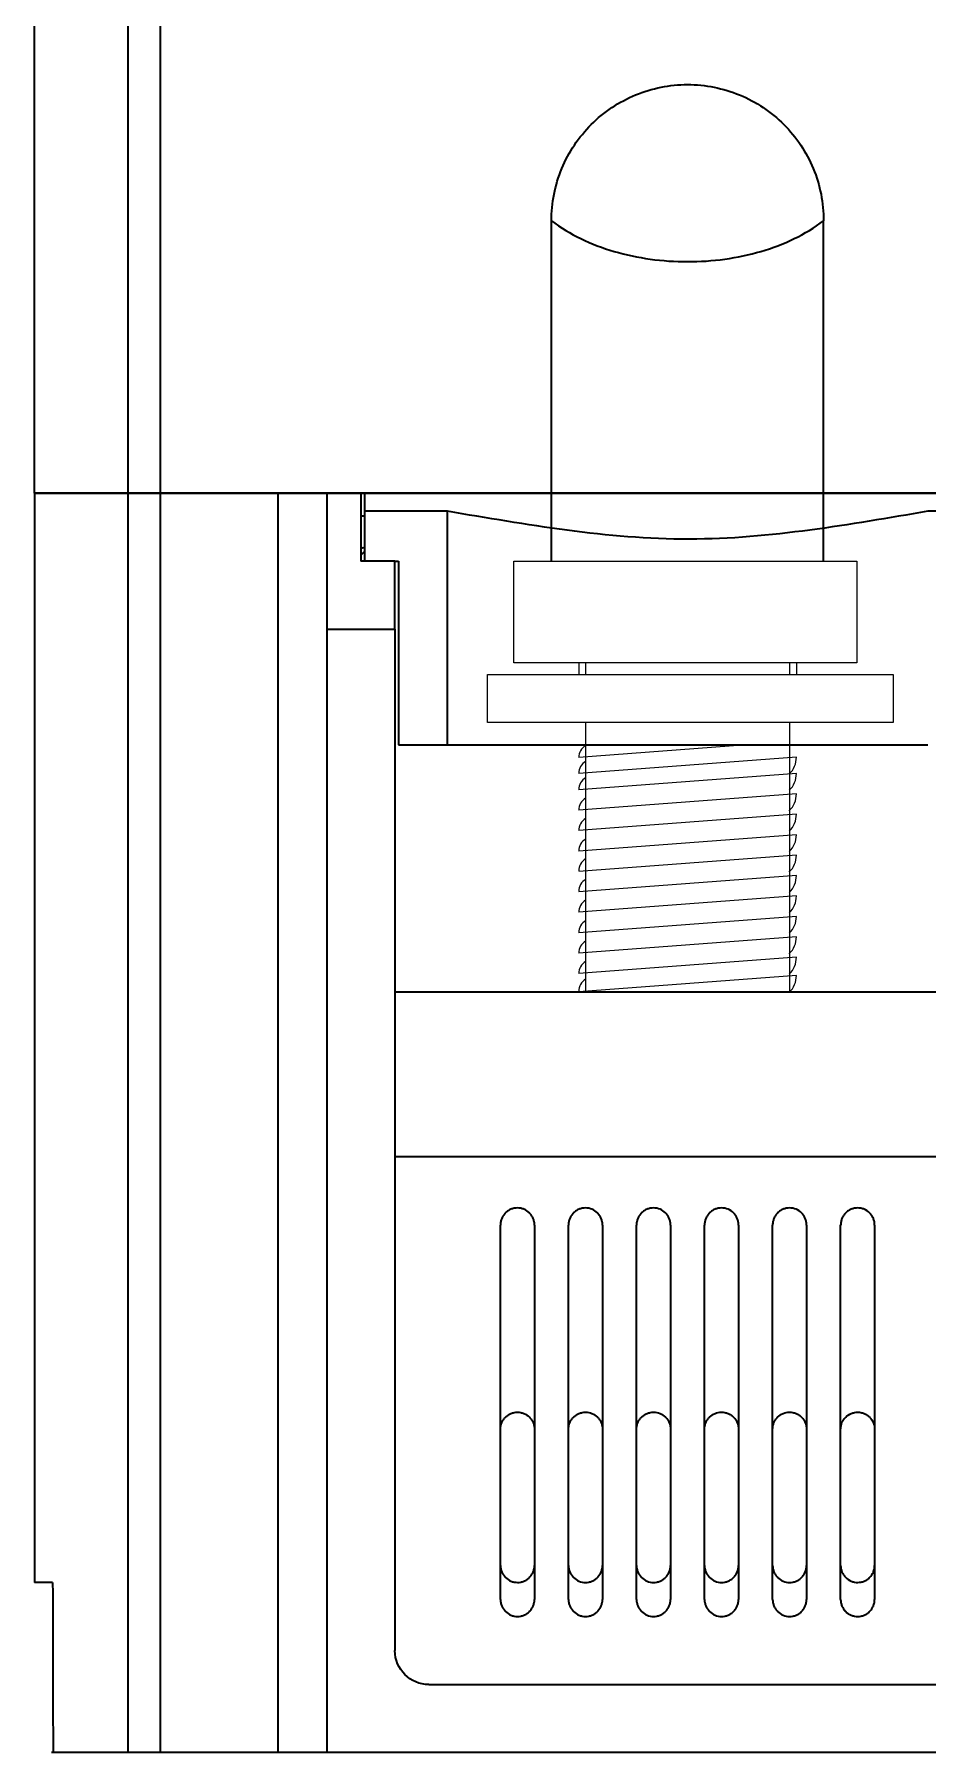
# Model space of a CAD drawing. Header units: millimetres. Extents: x 58 to 898, y 43 to 722.
# Drawn here: x 745.4 to 771.6, y 74.2 to 124.7 of the extents above; entities that cross this region are included whole.
import ezdxf

# ---------------------------------------------------------------- set-up
doc = ezdxf.new("R2010")
doc.units = ezdxf.units.MM
for name, color, linetype in [('3', 3, 'Continuous'), ('4', 133, 'Continuous'), ('55', 5, 'Continuous')]:
    doc.layers.add(name, color=color, linetype=linetype)

msp = doc.modelspace()

# ---------------------------------------------------------------- linework, layer by layer
at = {"color": 0, "linetype": 'ByBlock', "lineweight": 35}
for p, q in [((745.36, 111.195), (745.36, 163.895)), ((748.121, 74.195), (748.121, 163.895)), ((749.066, 74.195), (749.066, 163.895)), ((760.56, 109.195), (760.56, 119.195)), ((768.56, 109.195), (768.56, 119.195)), ((825.36, 111.195), (745.36, 111.195)), ((812.86, 111.195), (757.86, 111.195))]:
    msp.add_line(p, q, dxfattribs=at)
for points, knots in [([(760.56, 119.195), (760.56, 119.716), (760.768, 120.768), (761.658, 122.097), (762.988, 122.987), (764.04, 123.195), (764.56, 123.195)], [0, 0, 0, 0, 1.560723, 3.121445, 4.682168, 6.24289, 6.24289, 6.24289, 6.24289]), ([(764.56, 123.195), (765.08, 123.195), (766.132, 122.987), (767.462, 122.097), (768.352, 120.768), (768.56, 119.716), (768.56, 119.195)], [0, 0, 0, 0, 1.560723, 3.121445, 4.682168, 6.24289, 6.24289, 6.24289, 6.24289]), ([(760.56, 119.195), (760.83, 118.993), (761.423, 118.637), (762.406, 118.265), (763.464, 118.043), (764.56, 117.97), (765.656, 118.043), (766.714, 118.265), (767.698, 118.637), (768.29, 118.993), (768.56, 119.195)], [0, 0, 0, 0, 1.012314, 2.059029, 3.140808, 4.242998, 5.345189, 6.426967, 7.473683, 8.485997, 8.485997, 8.485997, 8.485997])]:
    msp.add_open_spline(points, degree=3, knots=knots, dxfattribs=at)
at = {"layer": '3', "color": 0, "linetype": 'ByBlock', "lineweight": 35}
for p, q in [((755.06, 111.195), (755.06, 110.66)), ((755.06, 111.195), (815.66, 111.195)), ((757.503, 110.66), (755.06, 110.66)), ((755.06, 110.66), (755.06, 109.195)), ((757.503, 103.796), (757.503, 110.66)), ((778.303, 110.66), (771.618, 110.66)), ((755.96, 109.195), (756.06, 109.195)), ((756.06, 109.195), (756.06, 103.796)), ((756.06, 103.796), (757.503, 103.796))]:
    msp.add_line(p, q, dxfattribs=at)
at = {"layer": '3'}
for p, q in [((759.455, 109.195), (769.536, 109.195)), ((759.455, 106.21), (759.455, 109.195)), ((769.536, 109.195), (769.536, 106.21)), ((769.536, 106.21), (759.455, 106.21)), ((761.36, 106.21), (761.36, 105.868)), ((761.56, 106.21), (761.56, 105.868)), ((767.56, 106.21), (767.56, 105.868)), ((767.76, 106.21), (767.76, 105.868)), ((761.56, 104.454), (761.56, 96.545)), ((767.56, 104.454), (767.56, 96.545)), ((766.304, 103.796), (761.36, 103.425)), ((767.76, 103.44), (761.36, 102.96)), ((767.76, 102.96), (761.36, 102.48)), ((767.76, 102.36), (761.36, 101.88)), ((767.76, 101.76), (761.36, 101.28)), ((767.76, 101.16), (761.36, 100.68)), ((767.76, 100.56), (761.36, 100.08)), ((767.76, 99.96), (761.36, 99.48)), ((767.76, 99.36), (761.36, 98.88)), ((767.76, 98.76), (761.36, 98.28)), ((767.76, 98.16), (761.36, 97.68)), ((767.76, 97.56), (761.36, 97.08)), ((767.76, 97.025), (761.36, 96.545))]:
    msp.add_line(p, q, dxfattribs=at)
msp.add_lwpolyline([(758.676, 105.868), (770.605, 105.868), (770.605, 104.454), (758.676, 104.454)], close=True, dxfattribs=at)
for centre, radius, start, end in [((761.775, 103.425), 0.414, 121.1623, 180), ((761.775, 102.96), 0.414, 121.1623, 180), ((767.067, 103.44), 0.693, 314.352, 0), ((761.775, 102.48), 0.414, 121.1623, 180), ((767.067, 102.96), 0.693, 314.352, 0), ((761.775, 101.88), 0.414, 121.1623, 180), ((767.067, 102.36), 0.693, 314.352, 0), ((761.775, 101.28), 0.414, 121.1623, 180), ((767.067, 101.76), 0.693, 314.352, 0), ((761.775, 100.68), 0.414, 121.1623, 180), ((767.067, 101.16), 0.693, 314.352, 0), ((761.775, 100.095), 0.414, 121.1623, 180), ((767.067, 100.56), 0.693, 314.352, 0), ((767.067, 99.96), 0.693, 314.352, 0), ((761.775, 99.495), 0.414, 121.1623, 180), ((761.775, 98.88), 0.414, 121.1623, 180), ((767.067, 99.36), 0.693, 314.352, 0), ((761.775, 98.28), 0.414, 121.1623, 180), ((767.067, 98.76), 0.693, 314.352, 0), ((761.775, 97.68), 0.414, 121.1623, 180), ((767.067, 98.16), 0.693, 314.352, 0), ((761.775, 97.08), 0.414, 121.1623, 180), ((767.067, 97.56), 0.693, 314.352, 0), ((761.775, 96.56), 0.414, 121.1623, 180), ((767.067, 97.025), 0.693, 314.352, 0)]:
    msp.add_arc(centre, radius, start, end, dxfattribs=at)
at = {"layer": '3', "color": 0, "linetype": 'ByBlock', "lineweight": 35}
msp.add_open_spline([(771.618, 110.66), (769.329, 110.277), (767.007, 109.846), (762.206, 109.836), (759.806, 110.275), (757.503, 110.66)], degree=3, knots=[0, 0, 0, 0, 0.5, 0.5, 1, 1, 1, 1], dxfattribs=at)
msp.add_rational_spline([(757.503, 103.796), (762.144, 103.796), (766.976, 103.796), (771.618, 103.796)], [0.989961183242, 0.963981359512, 0.963981359512, 0.989961183242], degree=3, dxfattribs=at)
at = {"layer": '4', "color": 0, "linetype": 'ByBlock', "lineweight": 35}
for p, q in [((745.36, 111.195), (745.36, 79.195)), ((745.36, 111.195), (752.525, 111.195)), ((752.525, 74.195), (752.525, 111.195)), ((752.525, 111.195), (753.96, 111.195)), ((753.96, 111.195), (753.96, 107.195)), ((753.96, 111.195), (754.96, 111.195)), ((754.96, 111.195), (754.96, 109.195)), ((754.96, 111.195), (755.06, 111.195)), ((755.96, 109.195), (754.96, 109.195)), ((755.96, 107.195), (755.96, 109.195)), ((753.96, 107.195), (753.96, 74.195)), ((753.96, 107.195), (755.96, 107.195)), ((755.96, 107.195), (755.96, 77.195)), ((759.06, 78.695), (759.06, 89.695)), ((760.06, 89.695), (760.06, 78.695)), ((761.06, 78.695), (761.06, 89.695)), ((762.06, 89.695), (762.06, 78.695)), ((763.06, 78.695), (763.06, 89.695)), ((764.06, 89.695), (764.06, 78.695)), ((765.06, 78.695), (765.06, 89.695)), ((766.06, 89.695), (766.06, 78.695)), ((767.06, 78.695), (767.06, 89.695)), ((768.06, 89.695), (768.06, 78.695)), ((769.06, 78.695), (769.06, 89.695)), ((770.06, 89.695), (770.06, 78.695)), ((745.898, 79.195), (745.36, 79.195)), ((756.96, 76.195), (772.16, 76.195)), ((752.525, 74.195), (745.911, 74.195)), ((753.96, 74.195), (752.525, 74.195)), ((816.76, 74.195), (753.96, 74.195))]:
    msp.add_line(p, q, dxfattribs=at)
at = {"layer": '4', "color": 0, "linetype": 'ByBlock', "lineweight": 35, "extrusion": (0, 0, -1)}
msp.add_arc((-756.96, 77.195), 1, 270, 0, dxfattribs=at)
at = {"layer": '4', "color": 0, "linetype": 'ByBlock', "lineweight": 35}
for points in [[(755.96, 96.545), (761.576, 96.545), (767.544, 96.545), (773.16, 96.545)], [(773.16, 91.695), (767.544, 91.695), (761.576, 91.695), (755.96, 91.695)]]:
    msp.add_rational_spline(points, [1, 0.960635087259, 0.960635087259, 1], degree=3, dxfattribs=at)
for points, knots in [([(760.06, 89.695), (760.06, 89.729), (760.057, 89.762), (760.044, 89.826), (760.034, 89.859), (760.008, 89.919), (759.993, 89.948), (759.956, 90.003), (759.934, 90.029), (759.865, 90.097), (759.809, 90.134), (759.719, 90.171), (759.687, 90.18), (759.624, 90.192), (759.592, 90.195), (759.527, 90.195), (759.494, 90.192), (759.431, 90.18), (759.4, 90.17), (759.34, 90.146), (759.311, 90.13), (759.257, 90.095), (759.232, 90.074), (759.185, 90.028), (759.164, 90.003), (759.128, 89.949), (759.112, 89.92), (759.086, 89.858), (759.077, 89.827), (759.064, 89.762), (759.06, 89.729), (759.06, 89.695)], [0, 0, 0, 0, 0.0625, 0.0625, 0.125, 0.125, 0.1875, 0.1875, 0.25, 0.25, 0.375, 0.375, 0.4375, 0.4375, 0.5, 0.5, 0.5625, 0.5625, 0.625, 0.625, 0.6875, 0.6875, 0.75, 0.75, 0.8125, 0.8125, 0.875, 0.875, 0.9375, 0.9375, 1, 1, 1, 1]), ([(762.06, 89.695), (762.06, 89.729), (762.057, 89.761), (762.044, 89.825), (762.034, 89.857), (762.009, 89.918), (761.994, 89.947), (761.957, 90.001), (761.936, 90.027), (761.866, 90.096), (761.811, 90.133), (761.69, 90.183), (761.625, 90.195), (761.527, 90.195), (761.494, 90.192), (761.431, 90.179), (761.4, 90.17), (761.339, 90.145), (761.31, 90.13), (761.256, 90.094), (761.231, 90.073), (761.184, 90.027), (761.163, 90.001), (761.127, 89.947), (761.111, 89.918), (761.086, 89.857), (761.076, 89.826), (761.063, 89.762), (761.06, 89.729), (761.06, 89.695)], [0, 0, 0, 0, 0.0625, 0.0625, 0.125, 0.125, 0.1875, 0.1875, 0.25, 0.25, 0.375, 0.375, 0.5, 0.5, 0.5625, 0.5625, 0.625, 0.625, 0.6875, 0.6875, 0.75, 0.75, 0.8125, 0.8125, 0.875, 0.875, 0.9375, 0.9375, 1, 1, 1, 1]), ([(764.06, 89.695), (764.06, 89.729), (764.057, 89.761), (764.044, 89.825), (764.035, 89.857), (764.009, 89.917), (763.994, 89.946), (763.958, 90), (763.937, 90.026), (763.867, 90.095), (763.812, 90.132), (763.691, 90.182), (763.625, 90.195), (763.528, 90.195), (763.495, 90.192), (763.431, 90.179), (763.399, 90.17), (763.339, 90.145), (763.31, 90.129), (763.256, 90.093), (763.23, 90.073), (763.184, 90.026), (763.163, 90.001), (763.127, 89.947), (763.111, 89.917), (763.086, 89.857), (763.076, 89.826), (763.063, 89.762), (763.06, 89.729), (763.06, 89.695)], [0, 0, 0, 0, 0.0625, 0.0625, 0.125, 0.125, 0.1875, 0.1875, 0.25, 0.25, 0.375, 0.375, 0.5, 0.5, 0.5625, 0.5625, 0.625, 0.625, 0.6875, 0.6875, 0.75, 0.75, 0.8125, 0.8125, 0.875, 0.875, 0.9375, 0.9375, 1, 1, 1, 1]), ([(766.06, 89.695), (766.06, 89.729), (766.057, 89.761), (766.044, 89.825), (766.034, 89.857), (766.009, 89.917), (765.994, 89.946), (765.958, 90.001), (765.936, 90.026), (765.867, 90.095), (765.811, 90.133), (765.691, 90.182), (765.625, 90.195), (765.528, 90.195), (765.494, 90.192), (765.43, 90.179), (765.399, 90.17), (765.339, 90.145), (765.309, 90.129), (765.255, 90.093), (765.23, 90.072), (765.183, 90.026), (765.163, 90.001), (765.127, 89.946), (765.111, 89.917), (765.086, 89.857), (765.076, 89.826), (765.064, 89.762), (765.06, 89.728), (765.06, 89.695)], [0, 0, 0, 0, 0.0625, 0.0625, 0.125, 0.125, 0.1875, 0.1875, 0.25, 0.25, 0.375, 0.375, 0.5, 0.5, 0.5625, 0.5625, 0.625, 0.625, 0.6875, 0.6875, 0.75, 0.75, 0.8125, 0.8125, 0.875, 0.875, 0.9375, 0.9375, 1, 1, 1, 1]), ([(768.06, 89.695), (768.06, 89.729), (768.057, 89.761), (768.044, 89.826), (768.034, 89.857), (768.009, 89.918), (767.994, 89.947), (767.957, 90.001), (767.936, 90.027), (767.867, 90.096), (767.811, 90.133), (767.691, 90.182), (767.625, 90.195), (767.528, 90.195), (767.495, 90.192), (767.431, 90.18), (767.4, 90.17), (767.34, 90.145), (767.31, 90.13), (767.256, 90.094), (767.231, 90.073), (767.184, 90.027), (767.163, 90.001), (767.127, 89.947), (767.111, 89.918), (767.086, 89.857), (767.076, 89.826), (767.064, 89.762), (767.06, 89.729), (767.06, 89.695)], [0, 0, 0, 0, 0.0625, 0.0625, 0.125, 0.125, 0.1875, 0.1875, 0.25, 0.25, 0.375, 0.375, 0.5, 0.5, 0.5625, 0.5625, 0.625, 0.625, 0.6875, 0.6875, 0.75, 0.75, 0.8125, 0.8125, 0.875, 0.875, 0.9375, 0.9375, 1, 1, 1, 1]), ([(770.06, 89.695), (770.06, 89.729), (770.057, 89.762), (770.044, 89.826), (770.034, 89.859), (770.008, 89.92), (769.993, 89.948), (769.956, 90.003), (769.935, 90.028), (769.865, 90.097), (769.81, 90.134), (769.72, 90.17), (769.689, 90.18), (769.625, 90.192), (769.593, 90.195), (769.529, 90.195), (769.496, 90.192), (769.432, 90.18), (769.402, 90.171), (769.341, 90.146), (769.312, 90.131), (769.258, 90.095), (769.233, 90.075), (769.186, 90.028), (769.165, 90.003), (769.128, 89.949), (769.112, 89.92), (769.086, 89.858), (769.077, 89.827), (769.064, 89.762), (769.06, 89.729), (769.06, 89.695)], [0, 0, 0, 0, 0.0625, 0.0625, 0.125, 0.125, 0.1875, 0.1875, 0.25, 0.25, 0.375, 0.375, 0.4375, 0.4375, 0.5, 0.5, 0.5625, 0.5625, 0.625, 0.625, 0.6875, 0.6875, 0.75, 0.75, 0.8125, 0.8125, 0.875, 0.875, 0.9375, 0.9375, 1, 1, 1, 1]), ([(759.06, 83.695), (759.06, 83.729), (759.064, 83.762), (759.077, 83.827), (759.086, 83.859), (759.112, 83.92), (759.128, 83.949), (759.164, 84.003), (759.185, 84.028), (759.232, 84.074), (759.257, 84.095), (759.311, 84.13), (759.34, 84.146), (759.4, 84.17), (759.431, 84.18), (759.494, 84.192), (759.527, 84.195), (759.591, 84.196), (759.623, 84.193), (759.687, 84.18), (759.718, 84.171), (759.808, 84.134), (759.864, 84.098), (759.934, 84.029), (759.955, 84.003), (759.992, 83.949), (760.008, 83.92), (760.034, 83.859), (760.044, 83.827), (760.057, 83.762), (760.06, 83.729), (760.06, 83.695)], [0, 0, 0, 0, 0.0625, 0.0625, 0.125, 0.125, 0.1875, 0.1875, 0.25, 0.25, 0.3125, 0.3125, 0.375, 0.375, 0.4375, 0.4375, 0.5, 0.5, 0.5625, 0.5625, 0.625, 0.625, 0.75, 0.75, 0.8125, 0.8125, 0.875, 0.875, 0.9375, 0.9375, 1, 1, 1, 1]), ([(761.06, 83.695), (761.06, 83.729), (761.064, 83.762), (761.076, 83.826), (761.086, 83.857), (761.111, 83.918), (761.127, 83.947), (761.163, 84.001), (761.184, 84.026), (761.231, 84.073), (761.256, 84.094), (761.31, 84.13), (761.339, 84.145), (761.399, 84.17), (761.43, 84.179), (761.494, 84.192), (761.527, 84.195), (761.624, 84.196), (761.69, 84.183), (761.81, 84.133), (761.866, 84.096), (761.936, 84.027), (761.957, 84.001), (761.993, 83.947), (762.009, 83.918), (762.034, 83.858), (762.044, 83.826), (762.057, 83.761), (762.06, 83.729), (762.06, 83.695)], [0, 0, 0, 0, 0.0625, 0.0625, 0.125, 0.125, 0.1875, 0.1875, 0.25, 0.25, 0.3125, 0.3125, 0.375, 0.375, 0.4375, 0.4375, 0.5, 0.5, 0.625, 0.625, 0.75, 0.75, 0.8125, 0.8125, 0.875, 0.875, 0.9375, 0.9375, 1, 1, 1, 1]), ([(763.06, 83.695), (763.06, 83.728), (763.064, 83.762), (763.076, 83.826), (763.086, 83.857), (763.111, 83.917), (763.127, 83.946), (763.163, 84.001), (763.183, 84.026), (763.23, 84.072), (763.255, 84.093), (763.309, 84.129), (763.339, 84.145), (763.399, 84.17), (763.43, 84.179), (763.494, 84.192), (763.527, 84.195), (763.625, 84.196), (763.691, 84.182), (763.811, 84.133), (763.867, 84.096), (763.936, 84.026), (763.958, 84.001), (763.994, 83.946), (764.009, 83.917), (764.034, 83.857), (764.044, 83.825), (764.057, 83.761), (764.06, 83.729), (764.06, 83.695)], [0, 0, 0, 0, 0.0625, 0.0625, 0.125, 0.125, 0.1875, 0.1875, 0.25, 0.25, 0.3125, 0.3125, 0.375, 0.375, 0.4375, 0.4375, 0.5, 0.5, 0.625, 0.625, 0.75, 0.75, 0.8125, 0.8125, 0.875, 0.875, 0.9375, 0.9375, 1, 1, 1, 1]), ([(765.06, 83.695), (765.06, 83.729), (765.063, 83.761), (765.076, 83.825), (765.086, 83.857), (765.111, 83.917), (765.126, 83.946), (765.162, 84), (765.184, 84.026), (765.253, 84.095), (765.309, 84.132), (765.429, 84.182), (765.495, 84.195), (765.592, 84.195), (765.625, 84.192), (765.69, 84.179), (765.721, 84.17), (765.781, 84.145), (765.811, 84.129), (765.865, 84.093), (765.89, 84.073), (765.937, 84.026), (765.957, 84.001), (765.994, 83.947), (766.009, 83.917), (766.034, 83.857), (766.044, 83.826), (766.057, 83.762), (766.06, 83.729), (766.06, 83.695)], [0, 0, 0, 0, 0.0625, 0.0625, 0.125, 0.125, 0.1875, 0.1875, 0.25, 0.25, 0.375, 0.375, 0.5, 0.5, 0.5625, 0.5625, 0.625, 0.625, 0.6875, 0.6875, 0.75, 0.75, 0.8125, 0.8125, 0.875, 0.875, 0.9375, 0.9375, 1, 1, 1, 1]), ([(767.06, 83.695), (767.06, 83.729), (767.063, 83.761), (767.076, 83.825), (767.086, 83.857), (767.111, 83.918), (767.127, 83.947), (767.163, 84.001), (767.184, 84.027), (767.254, 84.096), (767.31, 84.133), (767.43, 84.183), (767.495, 84.195), (767.593, 84.195), (767.626, 84.192), (767.69, 84.179), (767.721, 84.17), (767.781, 84.145), (767.81, 84.13), (767.864, 84.094), (767.889, 84.073), (767.936, 84.027), (767.957, 84.001), (767.993, 83.947), (768.009, 83.918), (768.034, 83.857), (768.044, 83.826), (768.057, 83.762), (768.06, 83.729), (768.06, 83.695)], [0, 0, 0, 0, 0.0625, 0.0625, 0.125, 0.125, 0.1875, 0.1875, 0.25, 0.25, 0.375, 0.375, 0.5, 0.5, 0.5625, 0.5625, 0.625, 0.625, 0.6875, 0.6875, 0.75, 0.75, 0.8125, 0.8125, 0.875, 0.875, 0.9375, 0.9375, 1, 1, 1, 1]), ([(769.06, 83.695), (769.06, 83.729), (769.064, 83.762), (769.077, 83.827), (769.086, 83.859), (769.112, 83.92), (769.128, 83.949), (769.165, 84.003), (769.186, 84.029), (769.256, 84.098), (769.312, 84.134), (769.402, 84.171), (769.433, 84.18), (769.497, 84.192), (769.529, 84.195), (769.593, 84.195), (769.626, 84.192), (769.689, 84.18), (769.72, 84.17), (769.78, 84.146), (769.809, 84.13), (769.863, 84.095), (769.888, 84.074), (769.958, 84.005), (769.995, 83.95), (770.034, 83.859), (770.044, 83.827), (770.057, 83.762), (770.06, 83.729), (770.06, 83.695)], [0, 0, 0, 0, 0.0625, 0.0625, 0.125, 0.125, 0.1875, 0.1875, 0.25, 0.25, 0.375, 0.375, 0.4375, 0.4375, 0.5, 0.5, 0.5625, 0.5625, 0.625, 0.625, 0.6875, 0.6875, 0.75, 0.75, 0.875, 0.875, 0.9375, 0.9375, 1, 1, 1, 1]), ([(759.06, 79.695), (759.06, 79.662), (759.063, 79.629), (759.076, 79.564), (759.086, 79.532), (759.112, 79.471), (759.128, 79.443), (759.164, 79.388), (759.186, 79.363), (759.255, 79.294), (759.311, 79.257), (759.4, 79.221), (759.431, 79.211), (759.495, 79.199), (759.527, 79.196), (759.591, 79.195), (759.624, 79.199), (759.687, 79.211), (759.718, 79.22), (759.778, 79.244), (759.808, 79.26), (759.862, 79.295), (759.887, 79.316), (759.934, 79.362), (759.955, 79.388), (759.992, 79.442), (760.008, 79.471), (760.034, 79.532), (760.044, 79.564), (760.057, 79.628), (760.06, 79.662), (760.06, 79.695)], [0, 0, 0, 0, 0.0625, 0.0625, 0.125, 0.125, 0.1875, 0.1875, 0.25, 0.25, 0.375, 0.375, 0.4375, 0.4375, 0.5, 0.5, 0.5625, 0.5625, 0.625, 0.625, 0.6875, 0.6875, 0.75, 0.75, 0.8125, 0.8125, 0.875, 0.875, 0.9375, 0.9375, 1, 1, 1, 1]), ([(761.06, 79.695), (761.06, 79.662), (761.063, 79.63), (761.076, 79.565), (761.086, 79.534), (761.111, 79.473), (761.127, 79.444), (761.163, 79.39), (761.184, 79.364), (761.253, 79.295), (761.309, 79.258), (761.429, 79.209), (761.494, 79.196), (761.592, 79.195), (761.625, 79.199), (761.689, 79.211), (761.72, 79.221), (761.78, 79.245), (761.809, 79.261), (761.864, 79.297), (761.889, 79.317), (761.936, 79.364), (761.957, 79.389), (761.993, 79.443), (762.009, 79.473), (762.034, 79.533), (762.044, 79.565), (762.057, 79.629), (762.06, 79.662), (762.06, 79.695)], [0, 0, 0, 0, 0.0625, 0.0625, 0.125, 0.125, 0.1875, 0.1875, 0.25, 0.25, 0.375, 0.375, 0.5, 0.5, 0.5625, 0.5625, 0.625, 0.625, 0.6875, 0.6875, 0.75, 0.75, 0.8125, 0.8125, 0.875, 0.875, 0.9375, 0.9375, 1, 1, 1, 1]), ([(763.06, 79.695), (763.06, 79.662), (763.063, 79.63), (763.076, 79.566), (763.086, 79.534), (763.111, 79.474), (763.126, 79.445), (763.162, 79.391), (763.184, 79.365), (763.253, 79.296), (763.309, 79.259), (763.429, 79.209), (763.494, 79.196), (763.592, 79.195), (763.625, 79.199), (763.689, 79.211), (763.721, 79.221), (763.781, 79.246), (763.81, 79.261), (763.865, 79.298), (763.89, 79.318), (763.937, 79.365), (763.957, 79.39), (763.994, 79.444), (764.009, 79.473), (764.035, 79.534), (764.044, 79.565), (764.057, 79.629), (764.06, 79.662), (764.06, 79.695)], [0, 0, 0, 0, 0.0625, 0.0625, 0.125, 0.125, 0.1875, 0.1875, 0.25, 0.25, 0.375, 0.375, 0.5, 0.5, 0.5625, 0.5625, 0.625, 0.625, 0.6875, 0.6875, 0.75, 0.75, 0.8125, 0.8125, 0.875, 0.875, 0.9375, 0.9375, 1, 1, 1, 1]), ([(765.06, 79.695), (765.06, 79.662), (765.063, 79.63), (765.076, 79.566), (765.086, 79.534), (765.111, 79.474), (765.126, 79.445), (765.163, 79.391), (765.184, 79.365), (765.253, 79.296), (765.309, 79.258), (765.429, 79.209), (765.495, 79.195), (765.593, 79.195), (765.626, 79.199), (765.69, 79.211), (765.721, 79.221), (765.781, 79.246), (765.811, 79.262), (765.865, 79.298), (765.89, 79.318), (765.937, 79.365), (765.957, 79.39), (765.994, 79.444), (766.009, 79.474), (766.035, 79.534), (766.044, 79.565), (766.057, 79.629), (766.06, 79.662), (766.06, 79.695)], [0, 0, 0, 0, 0.0625, 0.0625, 0.125, 0.125, 0.1875, 0.1875, 0.25, 0.25, 0.375, 0.375, 0.5, 0.5, 0.5625, 0.5625, 0.625, 0.625, 0.6875, 0.6875, 0.75, 0.75, 0.8125, 0.8125, 0.875, 0.875, 0.9375, 0.9375, 1, 1, 1, 1]), ([(767.06, 79.695), (767.06, 79.662), (767.063, 79.63), (767.076, 79.565), (767.086, 79.534), (767.111, 79.473), (767.127, 79.444), (767.163, 79.39), (767.184, 79.364), (767.254, 79.295), (767.31, 79.258), (767.43, 79.208), (767.495, 79.195), (767.593, 79.195), (767.626, 79.199), (767.69, 79.211), (767.721, 79.221), (767.781, 79.246), (767.81, 79.261), (767.864, 79.297), (767.889, 79.318), (767.936, 79.364), (767.957, 79.389), (767.993, 79.444), (768.009, 79.473), (768.034, 79.534), (768.044, 79.565), (768.057, 79.629), (768.06, 79.662), (768.06, 79.695)], [0, 0, 0, 0, 0.0625, 0.0625, 0.125, 0.125, 0.1875, 0.1875, 0.25, 0.25, 0.375, 0.375, 0.5, 0.5, 0.5625, 0.5625, 0.625, 0.625, 0.6875, 0.6875, 0.75, 0.75, 0.8125, 0.8125, 0.875, 0.875, 0.9375, 0.9375, 1, 1, 1, 1]), ([(769.06, 79.695), (769.06, 79.662), (769.063, 79.629), (769.077, 79.564), (769.086, 79.532), (769.112, 79.471), (769.128, 79.442), (769.165, 79.388), (769.186, 79.362), (769.256, 79.293), (769.312, 79.257), (769.402, 79.22), (769.433, 79.211), (769.497, 79.198), (769.529, 79.195), (769.593, 79.196), (769.626, 79.199), (769.689, 79.211), (769.72, 79.221), (769.78, 79.245), (769.809, 79.26), (769.863, 79.296), (769.888, 79.316), (769.958, 79.386), (769.995, 79.441), (770.034, 79.532), (770.044, 79.564), (770.057, 79.628), (770.06, 79.662), (770.06, 79.695)], [0, 0, 0, 0, 0.0625, 0.0625, 0.125, 0.125, 0.1875, 0.1875, 0.25, 0.25, 0.375, 0.375, 0.4375, 0.4375, 0.5, 0.5, 0.5625, 0.5625, 0.625, 0.625, 0.6875, 0.6875, 0.75, 0.75, 0.875, 0.875, 0.9375, 0.9375, 1, 1, 1, 1]), ([(759.06, 78.695), (759.06, 78.662), (759.064, 78.629), (759.076, 78.565), (759.086, 78.532), (759.112, 78.472), (759.127, 78.443), (759.164, 78.388), (759.185, 78.363), (759.255, 78.294), (759.31, 78.258), (759.4, 78.221), (759.431, 78.211), (759.495, 78.199), (759.527, 78.196), (759.591, 78.195), (759.624, 78.199), (759.688, 78.211), (759.718, 78.22), (759.779, 78.245), (759.808, 78.26), (759.862, 78.296), (759.888, 78.316), (759.935, 78.362), (759.956, 78.388), (759.992, 78.442), (760.008, 78.471), (760.034, 78.532), (760.044, 78.564), (760.057, 78.629), (760.06, 78.662), (760.06, 78.695)], [0, 0, 0, 0, 0.0625, 0.0625, 0.125, 0.125, 0.1875, 0.1875, 0.25, 0.25, 0.375, 0.375, 0.4375, 0.4375, 0.5, 0.5, 0.5625, 0.5625, 0.625, 0.625, 0.6875, 0.6875, 0.75, 0.75, 0.8125, 0.8125, 0.875, 0.875, 0.9375, 0.9375, 1, 1, 1, 1]), ([(761.06, 78.695), (761.06, 78.662), (761.063, 78.63), (761.076, 78.566), (761.086, 78.534), (761.111, 78.473), (761.127, 78.444), (761.163, 78.39), (761.184, 78.364), (761.253, 78.295), (761.309, 78.258), (761.399, 78.221), (761.43, 78.211), (761.495, 78.199), (761.527, 78.196), (761.592, 78.195), (761.625, 78.199), (761.689, 78.211), (761.72, 78.221), (761.78, 78.245), (761.81, 78.261), (761.864, 78.297), (761.889, 78.318), (761.936, 78.364), (761.957, 78.389), (761.993, 78.444), (762.009, 78.473), (762.034, 78.534), (762.044, 78.565), (762.057, 78.629), (762.06, 78.662), (762.06, 78.695)], [0, 0, 0, 0, 0.0625, 0.0625, 0.125, 0.125, 0.1875, 0.1875, 0.25, 0.25, 0.375, 0.375, 0.4375, 0.4375, 0.5, 0.5, 0.5625, 0.5625, 0.625, 0.625, 0.6875, 0.6875, 0.75, 0.75, 0.8125, 0.8125, 0.875, 0.875, 0.9375, 0.9375, 1, 1, 1, 1]), ([(763.06, 78.695), (763.06, 78.662), (763.063, 78.63), (763.076, 78.566), (763.086, 78.534), (763.111, 78.474), (763.126, 78.445), (763.162, 78.391), (763.184, 78.365), (763.253, 78.296), (763.309, 78.259), (763.429, 78.209), (763.494, 78.196), (763.592, 78.195), (763.625, 78.199), (763.689, 78.211), (763.721, 78.221), (763.781, 78.246), (763.81, 78.261), (763.865, 78.298), (763.89, 78.318), (763.937, 78.365), (763.957, 78.39), (763.994, 78.444), (764.009, 78.474), (764.034, 78.534), (764.044, 78.565), (764.057, 78.629), (764.06, 78.662), (764.06, 78.695)], [0, 0, 0, 0, 0.0625, 0.0625, 0.125, 0.125, 0.1875, 0.1875, 0.25, 0.25, 0.375, 0.375, 0.5, 0.5, 0.5625, 0.5625, 0.625, 0.625, 0.6875, 0.6875, 0.75, 0.75, 0.8125, 0.8125, 0.875, 0.875, 0.9375, 0.9375, 1, 1, 1, 1]), ([(765.06, 78.695), (765.06, 78.662), (765.063, 78.63), (765.076, 78.566), (765.086, 78.534), (765.111, 78.473), (765.126, 78.445), (765.163, 78.39), (765.184, 78.365), (765.253, 78.295), (765.309, 78.258), (765.429, 78.209), (765.495, 78.195), (765.593, 78.196), (765.626, 78.199), (765.69, 78.212), (765.721, 78.221), (765.782, 78.246), (765.811, 78.262), (765.865, 78.298), (765.89, 78.319), (765.937, 78.365), (765.958, 78.39), (765.994, 78.445), (766.009, 78.474), (766.035, 78.534), (766.044, 78.565), (766.057, 78.629), (766.06, 78.662), (766.06, 78.695)], [0, 0, 0, 0, 0.0625, 0.0625, 0.125, 0.125, 0.1875, 0.1875, 0.25, 0.25, 0.375, 0.375, 0.5, 0.5, 0.5625, 0.5625, 0.625, 0.625, 0.6875, 0.6875, 0.75, 0.75, 0.8125, 0.8125, 0.875, 0.875, 0.9375, 0.9375, 1, 1, 1, 1]), ([(767.06, 78.695), (767.06, 78.662), (767.063, 78.63), (767.076, 78.565), (767.086, 78.533), (767.111, 78.473), (767.127, 78.444), (767.163, 78.39), (767.185, 78.364), (767.254, 78.295), (767.31, 78.258), (767.43, 78.208), (767.496, 78.195), (767.593, 78.196), (767.626, 78.199), (767.69, 78.212), (767.721, 78.221), (767.781, 78.246), (767.81, 78.261), (767.864, 78.297), (767.89, 78.318), (767.936, 78.365), (767.957, 78.39), (767.993, 78.444), (768.009, 78.473), (768.034, 78.534), (768.044, 78.565), (768.057, 78.629), (768.06, 78.662), (768.06, 78.695)], [0, 0, 0, 0, 0.0625, 0.0625, 0.125, 0.125, 0.1875, 0.1875, 0.25, 0.25, 0.375, 0.375, 0.5, 0.5, 0.5625, 0.5625, 0.625, 0.625, 0.6875, 0.6875, 0.75, 0.75, 0.8125, 0.8125, 0.875, 0.875, 0.9375, 0.9375, 1, 1, 1, 1]), ([(769.06, 78.695), (769.06, 78.662), (769.063, 78.629), (769.077, 78.564), (769.086, 78.532), (769.112, 78.471), (769.128, 78.442), (769.165, 78.388), (769.186, 78.362), (769.256, 78.293), (769.312, 78.257), (769.402, 78.22), (769.433, 78.211), (769.497, 78.198), (769.529, 78.195), (769.593, 78.196), (769.626, 78.199), (769.689, 78.211), (769.72, 78.221), (769.78, 78.245), (769.809, 78.261), (769.863, 78.296), (769.888, 78.317), (769.935, 78.363), (769.956, 78.388), (769.993, 78.442), (770.008, 78.472), (770.034, 78.533), (770.044, 78.564), (770.057, 78.629), (770.06, 78.662), (770.06, 78.695)], [0, 0, 0, 0, 0.0625, 0.0625, 0.125, 0.125, 0.1875, 0.1875, 0.25, 0.25, 0.375, 0.375, 0.4375, 0.4375, 0.5, 0.5, 0.5625, 0.5625, 0.625, 0.625, 0.6875, 0.6875, 0.75, 0.75, 0.8125, 0.8125, 0.875, 0.875, 0.9375, 0.9375, 1, 1, 1, 1])]:
    msp.add_open_spline(points, degree=3, knots=knots, dxfattribs=at)
msp.add_open_spline([(745.898, 79.195), (745.902, 77.529), (745.906, 75.862), (745.911, 74.195)], degree=3, dxfattribs=at)
at = {"layer": '55', "color": 0, "linetype": 'ByBlock', "lineweight": 35}
for p, q in [((755.06, 110.519), (754.96, 110.519)), ((755.06, 110.514), (754.96, 110.514)), ((745.911, 74.195), (745.86, 74.195))]:
    msp.add_line(p, q, dxfattribs=at)
msp.add_arc((756.66, 107.895), 2.25, 135.328, 139.0762, dxfattribs=at)
msp.add_open_spline([(755.054, 109.602), (755.016, 109.587), (754.979, 109.572), (754.943, 109.556)], degree=3, dxfattribs=at)

doc.saveas('drawing.dxf')
